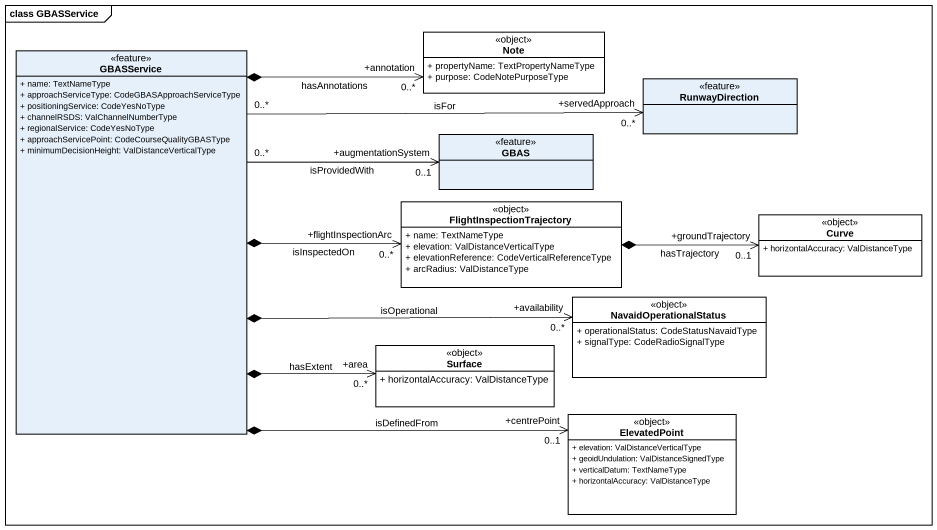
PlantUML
@startuml
mainframe class GBASService
hide circle
hide empty members
skinparam classAttributeIconSize 0
class "Note" as Note_ <<object>> #FFFFFF {
  + propertyName: TextPropertyNameType
  + purpose: CodeNotePurposeType
}
class GBASService <<feature>> {
  + name: TextNameType
  + approachServiceType: CodeGBASApproachServiceType
  + positioningService: CodeYesNoType
  + channelRSDS: ValChannelNumberType
  + regionalService: CodeYesNoType
  + approachServicePoint: CodeCourseQualityGBASType
  + minimumDecisionHeight: ValDistanceVerticalType
}
class RunwayDirection <<feature>>
class GBAS <<feature>>
class FlightInspectionTrajectory <<object>> #FFFFFF {
  + name: TextNameType
  + elevation: ValDistanceVerticalType
  + elevationReference: CodeVerticalReferenceType
  + arcRadius: ValDistanceType
}
class Curve <<object>> #FFFFFF {
  + horizontalAccuracy: ValDistanceType
}
class NavaidOperationalStatus <<object>> #FFFFFF {
  + operationalStatus: CodeStatusNavaidType
  + signalType: CodeRadioSignalType
}
class Surface <<object>> #FFFFFF {
  + horizontalAccuracy: ValDistanceType
}
class ElevatedPoint <<object>> #FFFFFF {
  + elevation: ValDistanceVerticalType
  + geoidUndulation: ValDistanceSignedType
  + verticalDatum: TextNameType
  + horizontalAccuracy: ValDistanceType
}
GBASService *-right-> "+annotation\n0..*" Note_ : hasAnnotations
GBASService "0..*" -right-> "+servedApproach\n0..*" RunwayDirection : isFor
GBASService "0..*" -right-> "+augmentationSystem\n0..1" GBAS : isProvidedWith
GBASService *-right-> "+flightInspectionArc\n0..*" FlightInspectionTrajectory : isInspectedOn
GBASService *-right-> "+availability\n0..*" NavaidOperationalStatus : isOperational
GBASService *-right-> "+area\n0..*" Surface : hasExtent
GBASService *-right-> "+centrePoint\n0..1" ElevatedPoint : isDefinedFrom
FlightInspectionTrajectory *-right-> "+groundTrajectory\n0..1" Curve : hasTrajectory
@enduml
